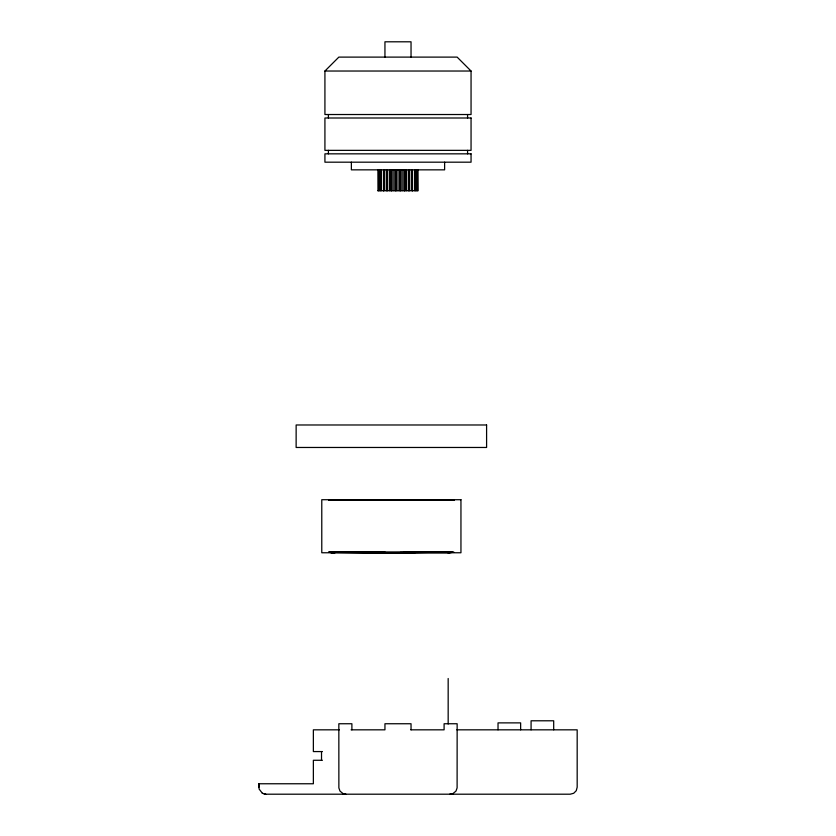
<?xml version="1.0" encoding="UTF-8"?>
<svg xmlns="http://www.w3.org/2000/svg" width="836" height="836" viewBox="0 0 836 836"><rect width="100%" height="100%" fill="white"/><g stroke="black" fill="none" stroke-linecap="round" stroke-linejoin="round"><path stroke-width="1.25" d="M262.379 793.27L259.108 789.038L258.888 783.76L313.364 783.76L313.364 760.279L322.403 760.279M258.826 787.24L258.888 783.76M334.828 500.419L334.828 499.709L328.736 500.137L454 500.137L414.855 499.886M454 552.335L328.736 552.335L367.882 552.586M334.828 552.053L334.828 552.763L328.736 552.335L360.253 552.178M448.284 499.938L454 500.137L447.95 499.823L447.908 500.419M453.237 552.387L329.645 552.345L334.828 552.763M329.499 500.085L385.5 500.032L328.736 500.137L414.855 499.709L367.882 500.137L385.5 500.116M397.236 500.116L454 500.137L367.882 499.709L382.564 500.106M447.95 552.659L447.908 552.053M331.202 500.106L334.818 500.074L328.841 500.137L334.818 500.074L329.645 500.127L333.689 499.792M367.882 552.053L368.154 552.544M412.65 500.043L414.855 499.709L414.855 500.419M333.115 499.834L334.818 500.074L331.401 499.949L382.564 500.022M448.19 499.834L453.593 500.137M324.922 71.029L338.841 57.109L457.146 57.109L471.055 71.029L471.055 114.522L324.922 114.522L324.922 71.029L471.055 71.029M449.277 500.085L447.918 500.074L452.475 500.116M368.248 552.648L368.979 552.742L368.248 552.439M414.855 552.053L414.855 552.763L367.976 552.439M372.281 500.053L332.927 499.844M406.045 552.471L451.335 552.523L400.172 552.45M451.524 552.366L447.918 552.397L453.896 552.335M452.84 793.667L455.965 791.107L457.104 787.92L457.146 723.746L444.094 723.746L444.094 729.828L410.894 729.828M414.123 499.719L414.855 499.709M448.483 499.75L447.908 500.074L449.434 499.897M373.755 552.659L329.144 552.345M332.927 552.408L333.877 552.7L331.025 552.491M368.436 500.032L367.882 500.137C376.21 500.2 367.589 498.925 367.882 500.419M414.489 552.648L410.445 552.69M452.161 793.939L450.186 794.2L451.544 794.064M414.123 552.439L414.855 552.335L411.187 552.418M333.689 500.053L334.546 499.834M449.047 552.69L448.19 552.638M334.64 552.753L333.459 552.387M331.025 499.98L330.262 500.085L379.628 499.98M414.489 500.032L406.045 499.865L451.712 500.106M370.087 500.043L367.882 500.137L370.818 500.043M397.236 500.032L452.475 500.032L449.81 499.844L451.335 499.949M331.401 552.523L333.303 552.575M367.882 500.137L371.55 500.053M411.918 552.429L414.855 552.335L411.918 552.711M334.066 499.761L333.459 500.085L334.254 499.75M334.254 552.429L334.734 552.544M412.65 552.429L414.855 552.335M448.284 552.429L449.277 552.387L448.096 552.753M453.269 794.085L450.207 794.2L451.137 794.19M332.258 500.095L333.303 499.813M450.479 552.377L449.434 552.659M328.736 500.137L330.262 500.106M339.918 500.336L367.882 499.886M419.933 500.336L454 500.137M414.855 552.586L440.279 552.178M367.976 552.659L414.76 552.544M452.401 552.356L403.109 552.491M377.809 190.712L418.167 190.712L418.01 169.844M339.374 729.828L313.364 729.828L313.364 751.574L322.403 751.574M351.078 729.828L384.947 729.828L384.947 723.746L411.04 723.746L411.04 729.828M456.874 729.828L577.174 729.828L577.174 787.24L576.244 790.72L573.695 793.27L570.215 794.2L265.775 794.2L262.347 793.27M413.381 500.043L449.81 500.074M328.736 552.335L385.5 552.439L330.262 552.439L379.628 552.554M332.55 500.074L331.787 499.928M450.186 552.397L450.949 552.397M406.045 499.865L414.855 500.137L413.757 500.043M403.109 499.98L406.045 500.001M345.08 794.19L345.77 794.2L344.442 794.064M345.341 794.19L343.909 793.97M342.718 794.085L345.77 794.2M376.691 500.001L371.55 499.865L375.218 499.991M407.519 552.408L411.187 552.606L410.445 552.418M372.281 499.97L373.755 500.064M408.982 552.418L410.445 552.512M369.355 552.429L367.882 552.335L370.818 552.711L368.613 552.439M448.483 499.844L449.434 499.813M333.303 552.659L334.818 552.397L333.877 552.418M449.047 552.45L449.622 552.648M264.061 793.96L265.775 794.2M448.671 552.46L449.235 552.669M449.047 552.596L448.483 552.46M448.483 500.053L447.95 499.928M413.381 499.834L414.123 500.032M368.979 552.439L370.087 552.429M369.355 500.043L368.613 499.823M413.381 552.429L414.123 552.648M368.979 500.043L368.436 499.823M413.757 552.439L414.301 552.648M343.136 793.667L340.012 791.107L338.873 787.92L338.841 723.746L351.893 723.746L351.893 729.828M414.583 499.823L368.154 500.032M368.07 552.659L414.666 552.439M553.693 729.828L553.693 720.789L531.079 720.789L531.079 729.828M520.64 729.828L520.64 722.879L498.026 722.879L498.026 729.828M467.575 114.522L467.575 118.001M467.575 150.355L467.575 153.834M448.169 678.498L448.169 723.997M444.616 162.184L444.616 169.844L351.371 169.844L351.371 162.184M417.143 169.844L417.143 190.712M416.924 169.844L416.924 190.712M415.252 169.844L415.252 190.712M414.896 169.844L414.896 190.712M412.493 169.844L412.493 190.712M412.326 169.844L412.326 190.712M412.023 169.844L412.023 190.712M411.04 57.109L411.04 41.8L384.947 41.8L384.947 57.109M409.703 169.844L409.703 190.712M409.013 169.844L409.013 190.712M408.449 169.844L408.449 190.712M406.495 169.844L406.495 190.712M404.969 169.844L404.969 190.712M404.718 169.844L404.718 190.712M404.342 169.844L404.342 190.712M402.858 169.844L402.858 190.712M400.946 169.844L400.946 190.712M400.58 169.844L400.58 190.712M399.921 169.844L399.921 190.712M398.971 169.844L398.971 190.712M397.006 169.844L397.006 190.712M396.065 169.844L396.065 190.712M395.407 169.844L395.407 190.712M395.041 169.844L395.041 190.712M393.129 169.844L393.129 190.712M391.645 169.844L391.645 190.712M391.258 169.844L391.258 190.712M391.018 169.844L391.018 190.712M389.492 169.844L389.492 190.712M387.538 169.844L387.538 190.712M386.974 169.844L386.974 190.712M386.284 169.844L386.284 190.712M383.964 169.844L383.964 190.712M383.661 169.844L383.661 190.712M383.494 169.844L383.494 190.712M381.08 169.844L381.08 190.712M380.735 169.844L380.735 190.712M379.053 169.844L379.053 190.712M378.833 169.844L378.833 190.712M377.903 169.844L377.976 190.712M328.402 114.522L328.402 118.001M328.402 150.355L328.402 153.834M321.515 751.574L321.515 760.279M451.419 794.085L450.186 794.2L451.419 794.085M471.055 118.001L324.922 118.001L324.922 150.355L471.055 150.355L471.055 118.001M471.055 153.834L324.922 153.834L324.922 162.184L471.055 162.184L471.055 153.834M486.594 424.981L296.143 424.981L296.132 447.469L486.594 447.469L486.594 424.981M460.95 499.709L321.776 499.709L321.776 552.763L460.95 552.763L460.95 499.709"/></g></svg>
